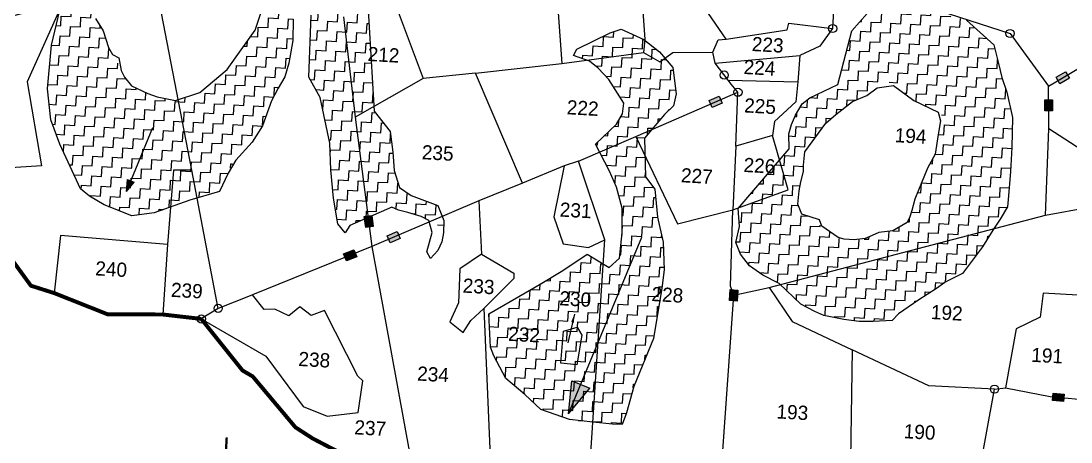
# Model space of a CAD drawing. Header units: metres. Extents: x 284570 to 287176, y 2012665 to 2015723.
# Drawn here: x 285456 to 286135, y 2013858 to 2014130 of the extents above; entities that cross this region are included whole.
import ezdxf
from ezdxf.enums import TextEntityAlignment as Align

# ---------------------------------------------------------------- set-up
doc = ezdxf.new("R2010")
doc.units = ezdxf.units.M
doc.header["$MEASUREMENT"] = 0
for name, color, linetype in [('POLY_HATCH', 12, 'Continuous'), ('POLY_PARCEL', 6, 'Continuous'), ('SYM_ARROW', 1, 'Continuous'), ('SYM_STONE', 1, 'Continuous'), ('TEXT_MAPOUT', 7, 'Continuous'), ('TEXT_PARCEL', 7, 'Continuous'), ('V_BOUND_LINE', 7, 'Continuous')]:
    doc.layers.add(name, color=color, linetype=linetype)
doc.styles.get("Standard").update_dxf_attribs({"font": 'arial.ttf'})
doc.styles.add('TEXT_MAP', font='')
doc.styles.get('TEXT_MAP').set_extended_font_data('Kruti Dev 050')
doc.dimstyles.get("Standard").update_dxf_attribs({"dimtxt": 0.18, "dimasz": 0.18, "dimexe": 0.18, "dimexo": 0.0625, "dimgap": 0.09, "dimtad": 0, "dimtih": 1, "dimtoh": 1, "dimdec": 4, "dimzin": 0, "dimdsep": 46, "dimtxsty": 'Standard', "dimcen": 0.09, "dimadec": 0, "dimazin": 0, "dimtfac": 1, "dimtdec": 4, "dimtofl": 0, "dimtmove": 0, "dimatfit": 3, "dimfxl": 0, "dimtolj": 1, "dimtzin": 0, "dimarcsym": 0})
pattern_1 = [(0, (284403.845, 2012089.4384), (6.487765, 6.487765), [6.487765, -6.487765]), (90, (284410.333, 2012089.4384), (-6.487765, 6.487765), [6.487765, -6.487765])]

# ---------------------------------------------------------------- blocks, each defined once
blk = doc.blocks.new('STONE')
blk.add_circle((0, 0), 0.851)
blk = doc.blocks.new('STONESQUAREFILLED')
blk.add_hatch(color=256).paths.add_polyline_path([(0.7, -0.48), (0.7, 0.48), (-0.7, 0.48), (-0.7, -0.48)])
blk.add_lwpolyline([(-0.7, 0.48), (0.7, 0.48), (0.7, -0.48), (-0.7, -0.48)], close=True)
blk = doc.blocks.new('ARROWASPECT')
h = blk.add_hatch(color=256)
h.paths.add_polyline_path([(2.85, -2.85), (3.72, -1.98), (0, 0)])
h.paths.add_polyline_path([(0, 0), (1.98, -3.72), (2.85, -2.85)])
for points in [[(0, 0), (17.15, -17.15)], [(0, 0), (1.98, -3.72)], [(0, 0), (3.72, -1.98)], [(3.72, -1.98), (1.98, -3.72)]]:
    blk.add_lwpolyline(points)
blk = doc.blocks.new('TEXTARROW')
blk.add_leader([(0.04, -0.01), (8.68, -0.01)], dimstyle='Standard', override={"dimtxt": 2.5, "dimasz": 2.5, "dimexe": 1.25, "dimexo": 0.625, "dimgap": 0.625, "dimtad": 1, "dimtih": 0, "dimtoh": 0, "dimzin": 8, "dimcen": 2.5, "dimtofl": 1})
blk = doc.blocks.new('6521')
at = {"layer": 'POLY_HATCH'}
h = blk.add_hatch(dxfattribs=at)
h.set_pattern_fill('ZIGZAG', color=256, scale=51.90212, style=0)
h.set_pattern_definition(pattern_1)
h.paths.add_polyline_path([(285555.11, 2014051.86), (285540.78, 2014053.77), (285523.13, 2014060.96), (285513.23, 2014079.1), (285510.54, 2014080.32), (285505.11, 2014094.99), (285499.46, 2014102.64), (285492.16, 2014129.88), (285492.6, 2014154.23), (285486.72, 2014137.26), (285479.43, 2014126.61), (285471.58, 2014083.48), (285470.68, 2014054.69), (285474.04, 2014034.52), (285480.77, 2014018.83), (285495.9, 2013990.26), (285502.07, 2013985.78), (285512.16, 2013980.74), (285530.66, 2013974.58), (285545.23, 2013977.38), (285568.22, 2013986.9), (285587.28, 2013993.62), (285595.18, 2014012.92), (285606.9, 2014027.24), (285613.07, 2014038.44), (285618.11, 2014055.25), (285626.26, 2014072.7), (285628.2, 2014080.46), (285629.88, 2014095.58), (285629.32, 2014109.59), (285632.13, 2014121.91), (285641.09, 2014112.95), (285641.66, 2014072.05), (285650.06, 2014059.17), (285657.91, 2014029.48), (285659.59, 2014012.11), (285662.4, 2013993.62), (285666.32, 2013976.82), (285669.1, 2013973.73), (285701.08, 2013989.7), (285705.56, 2013988.02), (285718.37, 2013985.69), (285735.84, 2013977.94), (285735.59, 2013982.87), (285731.15, 2013992.54), (285706.3, 2014000.44), (285701.31, 2014013.9), (285699.7, 2014025.99), (285697.28, 2014039.29), (285685.98, 2014052.19), (285677.31, 2014125.62), (285679.33, 2014130.45), (285680.94, 2014135.69), (285680.94, 2014140.93), (285678.93, 2014149.4), (285649.08, 2014182.04), (285641.82, 2014182.04), (285631.34, 2014172.37), (285625.29, 2014161.08), (285620.05, 2014147.78), (285610.41, 2014121.66), (285604.72, 2014101.03), (285587.78, 2014074.03), (285570.84, 2014057.91)])
h = blk.add_hatch(dxfattribs=at)
h.set_pattern_fill('ZIGZAG', color=256, scale=51.90212, style=0)
h.set_pattern_definition(pattern_1)
h.paths.add_polyline_path([(285958.16, 2013953.91), (285973.08, 2013941.13), (285982.56, 2013936.96), (285988.64, 2013934.68), (286001.92, 2013932.79), (286012.16, 2013932.03), (286021.27, 2013932.41), (286033.79, 2013933.92), (286037.58, 2013938.47), (286050.48, 2013948.33), (286055.8, 2013952.13), (286062.25, 2013957.05), (286067.18, 2013960.85), (286078.18, 2013967.29), (286090.32, 2013985.49), (286096.4, 2013996.87), (286100.95, 2014004.45), (286105.12, 2014012.8), (286105.5, 2014020), (286105.88, 2014035.93), (286105.88, 2014051.85), (286105.5, 2014061.71), (286105.12, 2014071.57), (286100.57, 2014087.88), (286096.78, 2014097.36), (286094.12, 2014106.46), (286090.32, 2014118.59), (286071.35, 2014133.76), (286049.98, 2014138.35), (286031.39, 2014140.25), (286010.9, 2014138.35), (286005.97, 2014134.56), (285996.48, 2014122.43), (285989.27, 2014086.78), (285971.44, 2014076.92), (285966.51, 2014072.75), (285962.71, 2014065.17), (285960.44, 2014058.72), (285958.92, 2014052.66), (285959.68, 2014042.8), (285928.56, 2014001.69), (285930.08, 2013989.93), (285928.18, 2013979.32), (285931.6, 2013971.73), (285938.05, 2013964.53), (285947.16, 2013958.84)])
h.paths.add_polyline_path([(285973.92, 2013999.38), (285967.14, 2014001.13), (285967.91, 2014018.75), (285970.04, 2014028.34), (285969.01, 2014039.66), (285984.23, 2014062.92), (285999.64, 2014076.12), (286008.75, 2014080.67), (286021.42, 2014091.1), (286039.86, 2014079.15), (286058.65, 2014071.29), (286056.93, 2014057.54), (286055.8, 2014044.65), (286051.24, 2014035.17), (286044.03, 2014014.31), (286041.09, 2013999.58), (286030.75, 2013992.7), (286022.22, 2013991.28), (286010.64, 2013985.49), (285996.31, 2013985.49)], flags=16)
h = blk.add_hatch(dxfattribs=at)
h.set_pattern_fill('ZIGZAG', color=256, scale=51.90212, style=0)
h.set_pattern_definition(pattern_1)
h.paths.add_polyline_path([(285845.87, 2013958.2), (285830.99, 2013966.1), (285815.64, 2013954.48), (285801.22, 2013944.72), (285768.66, 2013923.34), (285771.08, 2013901.51), (285773.4, 2013895.94), (285782.24, 2013881.53), (285795.26, 2013871.77), (285806.43, 2013862.47), (285825.5, 2013856.89), (285840.85, 2013855.96), (285853.87, 2013855.5), (285860.38, 2013855.5), (285862.71, 2013863.4), (285866.43, 2013881.06), (285877.59, 2013913.13), (285881.31, 2013946.6), (285882.24, 2013958.69), (285880.38, 2013976.81), (285875.73, 2013993.08), (285872.94, 2014011.21), (285866.43, 2014019.11), (285864.48, 2014044.48), (285875.82, 2014059.94), (285882.15, 2014066.8), (285883.55, 2014074.7), (285880.29, 2014091.9), (285870.99, 2014101.66), (285860.29, 2014109.09), (285844.94, 2014115.14), (285837.97, 2014112.35), (285816.57, 2014100.26), (285814.71, 2014096.08), (285827.75, 2014092.11), (285838.9, 2014081.67), (285851.45, 2014063.88), (285845.41, 2014052.56), (285832.38, 2014038.62), (285846.4, 2014015.07), (285852.38, 2013997.71), (285853.31, 2013981.44), (285852.38, 2013964.71)])
for points in [[(285499.46, 2014102.64), (285505.11, 2014094.99), (285509.14, 2014084.1), (285511.96, 2014079.67), (285516.4, 2014077.66), (285518.41, 2014069.6), (285520.83, 2014065.16), (285525.67, 2014059.92), (285536.56, 2014055.49), (285543.02, 2014053.47), (285555.11, 2014051.86), (285570.84, 2014057.91), (285587.78, 2014074.03), (285604.72, 2014101.03), (285611.17, 2014124.41)], [(285677.31, 2014125.62), (285685.98, 2014052.19), (285697.28, 2014039.29), (285699.7, 2014025.99), (285701.31, 2014013.9), (285705.34, 2014003.02), (285713.41, 2013998.18), (285731.15, 2013992.54), (285735.59, 2013982.87), (285735.99, 2013974.81), (285735.19, 2013968.76), (285732.77, 2013963.12), (285728.33, 2013957.48), (285725.74, 2013961.69), (285728.55, 2013974.58), (285725.74, 2013982.42), (285720.7, 2013984.66), (285711.73, 2013986.9), (285705.56, 2013988.02), (285701.08, 2013989.7), (285674.17, 2013976.26), (285671.37, 2013971.21), (285666.32, 2013976.82), (285662.4, 2013993.62), (285659.59, 2014012.11), (285657.91, 2014029.48), (285650.06, 2014059.17), (285641.66, 2014072.05), (285641.09, 2014112.95)], [(285629.32, 2014109.59), (285629.88, 2014095.58), (285628.2, 2014080.46), (285625.96, 2014071.49), (285622.03, 2014063.65), (285618.11, 2014055.25), (285613.07, 2014038.44), (285606.9, 2014027.24), (285596.81, 2014014.91), (285592.32, 2014005.95), (285587.28, 2013993.62), (285568.22, 2013986.9), (285545.23, 2013977.38), (285530.66, 2013974.58), (285512.16, 2013980.74), (285502.07, 2013985.78), (285495.9, 2013990.26), (285480.77, 2014018.83), (285474.04, 2014034.52), (285470.68, 2014054.69), (285471.58, 2014083.48), (285479.43, 2014126.61)], [(286071.35, 2014133.76), (286090.32, 2014118.59), (286094.12, 2014106.46), (286096.78, 2014097.36), (286100.57, 2014087.88), (286105.12, 2014071.57), (286105.5, 2014061.71), (286105.88, 2014051.85), (286105.88, 2014035.93), (286105.5, 2014020), (286105.12, 2014012.8), (286100.95, 2014004.45), (286096.4, 2013996.87), (286090.32, 2013985.49), (286078.18, 2013967.29), (286067.18, 2013960.85), (286062.25, 2013957.05), (286055.8, 2013952.13), (286050.48, 2013948.33), (286037.58, 2013938.47), (286033.79, 2013933.92), (286021.27, 2013932.41), (286012.16, 2013932.03), (286001.92, 2013932.79), (285988.64, 2013934.68), (285982.56, 2013936.96), (285973.08, 2013941.13), (285958.16, 2013953.91), (285947.16, 2013958.84), (285938.05, 2013964.53), (285931.6, 2013971.73), (285928.18, 2013979.32), (285930.08, 2013989.93), (285928.56, 2014001.69), (285959.68, 2014042.8), (285958.92, 2014052.66), (285960.44, 2014058.72), (285962.71, 2014065.17), (285966.51, 2014072.75), (285971.44, 2014076.92), (285989.27, 2014086.78), (285996.48, 2014122.43), (286005.97, 2014134.56)], [(285768.66, 2013923.34), (285801.22, 2013944.72), (285815.64, 2013954.48), (285830.99, 2013966.1), (285845.87, 2013958.2), (285852.38, 2013964.71), (285853.31, 2013981.44), (285852.38, 2013997.71), (285847.73, 2014011.19), (285842.62, 2014021.42), (285832.38, 2014038.62), (285845.41, 2014052.56), (285849.13, 2014059.53), (285849.59, 2014066.51), (285838.9, 2014081.67), (285831.46, 2014088.64), (285825.41, 2014092.83), (285814.71, 2014096.08), (285816.57, 2014100.26), (285837.97, 2014112.35), (285844.94, 2014115.14), (285860.29, 2014109.09), (285870.99, 2014101.66), (285880.29, 2014091.9), (285883.55, 2014074.7), (285882.15, 2014066.8), (285876.57, 2014060.75), (285869.6, 2014051.46), (285864.48, 2014044.48), (285866.43, 2014019.11), (285872.94, 2014011.21), (285875.73, 2013993.08), (285880.38, 2013976.81), (285882.24, 2013958.69), (285881.31, 2013946.6), (285877.59, 2013913.13), (285866.43, 2013881.06), (285862.71, 2013863.4), (285860.38, 2013855.5), (285853.87, 2013855.5), (285840.85, 2013855.96), (285825.5, 2013856.89), (285806.43, 2013862.47), (285795.26, 2013871.77), (285782.24, 2013881.53), (285773.4, 2013895.94), (285771.08, 2013901.51), (285768.66, 2013923.34)], [(285969.66, 2014032.51), (285970.04, 2014041.24), (285982.94, 2014060.95), (285989.01, 2014067.02), (285999.64, 2014076.12), (286008.75, 2014080.67), (286015.2, 2014085.98), (286025.82, 2014088.25), (286039.86, 2014079.15), (286056.18, 2014072.33), (286058.07, 2014066.64), (286056.93, 2014057.54), (286055.8, 2014044.65), (286051.24, 2014035.17), (286044.03, 2014014.31), (286042.52, 2014006.73), (286041.38, 2014002.56), (286039.86, 2013998.77), (286030.75, 2013992.7), (286021.65, 2013991.18), (286017.47, 2013988.91), (286012.92, 2013986.63), (286005.71, 2013985.49), (285999.26, 2013985.49), (285995.09, 2013986.25), (285984.08, 2013993.08), (285982.18, 2013997.25), (285970.42, 2014000.28), (285967.39, 2014006.73), (285967.77, 2014015.45), (285968.52, 2014021.52), (285970.04, 2014028.34), (285969.66, 2014032.51)]]:
    blk.add_lwpolyline(points, dxfattribs=at)
at = {"layer": 'POLY_PARCEL'}
for points in [[(285568.34, 2014006.7), (285537.79, 2014128), (285489.54, 2014333.91)], [(285914.24, 2014112.31), (285876.11, 2014161.78), (285870.12, 2014178.66), (285895.95, 2014242.87)], [(285855, 2014155.68), (285860.97, 2014109.27), (285860.55, 2014100.67)], [(285983.61, 2014156.19), (285983.85, 2014123.32)], [(285799.87, 2014147.99), (285807.32, 2014090.29)], [(286039.04, 2014142.66), (286100.46, 2014126.6), (286127.69, 2014093.44)], [(285914.24, 2014112.31), (285953.93, 2014120.81), (285954.87, 2014125.21), (285983.85, 2014123.32)], [(285696.49, 2014121.7), (285716.92, 2014075.49)], [(285983.85, 2014123.32), (285975.98, 2014111.36), (285963.38, 2014104.44)], [(285421.56, 2014093.69), (285477.61, 2014112.03), (285456.93, 2014058.68), (285469.61, 2014004), (285422.23, 2013998.33), (285421.56, 2014093.69)], [(285662.33, 2014113.02), (285673.67, 2014047.55)], [(285906.05, 2014103.49), (285909.2, 2014111.68), (285914.24, 2014112.31)], [(286127.69, 2014093.44), (286162.34, 2014116.73)], [(285860.55, 2014100.67), (285871.58, 2014095.01), (285879.77, 2014101.62), (285906.05, 2014103.49)], [(285907.94, 2014096.25), (285906.05, 2014103.49)], [(285907.94, 2014096.25), (285963.38, 2014104.44)], [(285963.38, 2014104.44), (285963.06, 2014087.13)], [(285807.32, 2014090.29), (285860.55, 2014100.67)], [(285917.1, 2014085.57), (285907.94, 2014096.25)], [(285750.94, 2014080.84), (285807.32, 2014090.29)], [(286129.47, 2014065.42), (286127.69, 2014093.44)], [(285917.1, 2014085.57), (285963.06, 2014087.13)], [(285924.01, 2014078), (285919.28, 2014083.03), (285917.1, 2014085.57)], [(285963.06, 2014087.13), (285962.43, 2014073.91), (285949.2, 2014060.05), (285948.26, 2014050.76)], [(285716.92, 2014075.49), (285673.67, 2014047.55)], [(285750.94, 2014080.84), (285716.92, 2014075.49)], [(285785.98, 2014010.42), (285750.94, 2014080.84)], [(285858.73, 2014045.17), (285924.01, 2014078)], [(285924.63, 2014042.58), (285924.01, 2014078)], [(286184.71, 2014075.18), (286155.1, 2014050.94), (286129.47, 2014065.42)], [(286130.53, 2014008.59), (286129.47, 2014065.42)], [(285948.26, 2014050.76), (285924.63, 2014042.58)], [(285924.95, 2014000.71), (285960.54, 2014015.82), (285948.26, 2014050.76)], [(285673.67, 2014047.55), (285689.46, 2013963.21)], [(285821.89, 2014026.79), (285858.73, 2014045.17)], [(285858.73, 2014045.17), (285889.28, 2013989.45), (285924.95, 2014000.71)], [(285924.63, 2014042.58), (285924.95, 2014000.71)], [(285812.75, 2014023.33), (285785.98, 2014010.42)], [(285812.75, 2014023.33), (285807.71, 2013989.33), (285814.96, 2013972.02), (285831.65, 2013970.45), (285842.05, 2013976.11)], [(285821.89, 2014026.79), (285812.75, 2014023.33)], [(285842.05, 2013976.11), (285821.89, 2014026.79)], [(286130.53, 2014008.59), (286187.22, 2014022.44), (286193.31, 2014022.54)], [(285568.34, 2014006.7), (285556.37, 2014006.07), (285555.11, 2013956.97)], [(285590.76, 2013916.92), (285568.34, 2014006.7)], [(285785.98, 2014010.42), (285757.84, 2013997.22)], [(285951.79, 2013950.96), (286130.53, 2014008.59)], [(285928.75, 2013944.55), (285926.21, 2013950.35), (285924.95, 2014000.71)], [(285757.84, 2013997.22), (285689.46, 2013963.21)], [(285757.84, 2013997.22), (285761.62, 2013962.28)], [(285840.79, 2013828.96), (285842.05, 2013976.11)], [(285555.11, 2013956.97), (285484.56, 2013958.86), (285482.62, 2013920.88)], [(285689.46, 2013963.21), (285612.78, 2013927.09)], [(285689.46, 2013963.21), (285728.07, 2013803.21)], [(285761.62, 2013962.28), (285748.05, 2013951.88), (285748.36, 2013929.53), (285743.32, 2013916.62), (285752.46, 2013910.01), (285757.18, 2013918.2), (285765.08, 2013926.71)], [(285761.62, 2013962.28), (285783.67, 2013950.95), (285783.67, 2013947.49), (285765.08, 2013926.71)], [(285555.11, 2013956.97), (285554.73, 2013910.85)], [(286166.15, 2013957.25), (286131.89, 2013957.38), (286130.82, 2013941.44), (286115.39, 2013932.95), (286110.63, 2013893.77)], [(285927.24, 2013832.72), (285928.75, 2013944.55)], [(285928.75, 2013944.55), (285951.79, 2013950.96)], [(285951.79, 2013950.96), (285968.17, 2013929.55), (286008.61, 2013913.11)], [(285580.08, 2013909.37), (285623.83, 2013887.33), (285650.29, 2013855.54), (285666.35, 2013850.18), (285686.51, 2013853.65), (285688.4, 2013874.74), (285684.94, 2013877.57), (285660.68, 2013919.44), (285652.18, 2013915.66), (285644.3, 2013921.01), (285637.37, 2013914.71), (285627.92, 2013918.49), (285621, 2013917.86), (285612.78, 2013927.09)], [(285612.78, 2013927.09), (285611.23, 2013926.36), (285590.76, 2013916.92)], [(285765.08, 2013926.71), (285778.45, 2013793.72)], [(285590.76, 2013916.92), (285580.08, 2013909.37)], [(285817.66, 2013893.64), (285818.29, 2013914.73), (285827.11, 2013917.88), (285830.57, 2013912.85), (285828.37, 2013893.01), (285817.66, 2013893.64)], [(286103.39, 2013892.51), (286060.26, 2013892.34), (286008.61, 2013913.11)], [(286008.61, 2013913.11), (286011.97, 2013826.74)], [(286066.53, 2013828.29), (286095.51, 2013829.55), (286103.39, 2013892.51)], [(286103.39, 2013892.51), (286110.63, 2013893.77)], [(286110.63, 2013893.77), (286140.24, 2013889.67), (286159.21, 2013889.11)]]:
    blk.add_lwpolyline(points, dxfattribs=at)
at = {"layer": 'V_BOUND_LINE', "const_width": 2.6}
for points in [[(285409.5, 2013993.76), (285422.44, 2013979.34), (285467, 2013924.89), (285482.62, 2013920.88)], [(285482.62, 2013920.88), (285518.41, 2013908.95), (285554.73, 2013910.85)], [(285554.73, 2013910.85), (285580.08, 2013909.37)], [(285580.08, 2013909.37), (285609.01, 2013877.08), (285615.97, 2013873.49), (285645.86, 2013841.7), (285657.69, 2013834.95), (285728.07, 2013803.21)]]:
    blk.add_lwpolyline(points, dxfattribs=at)
at = {"layer": 'SYM_ARROW'}
for name, p, xscale, yscale, zscale, rotation in [('ARROWASPECT', (285526.23, 2013990.35), 1.873925563357979, 1.873925563357979, 1.873925563357979, 115.6723110355167), ('ARROWASPECT', (285824.67, 2013860.6), 5.190211988408474, 5.190211988408474, 5.190211988408474, 115.6723110355167), ('TEXTARROW', (285824.89, 2013926.39), 2.238028590024979, 2.238028590024979, 2.238028590024979, 260.2290608582605)]:
    blk.add_blockref(name, p, dxfattribs=dict(at, xscale=xscale, yscale=yscale, zscale=zscale, rotation=rotation))
at = {"layer": 'SYM_STONE', "xscale": 3.163576693962201, "yscale": 3.163576693962201, "zscale": 3.163576693962201}
for p in [(285983.85, 2014123.32), (286100.46, 2014126.6), (285914.37, 2014088.76), (285924.01, 2014078), (285590.76, 2013916.92), (285580.08, 2013909.37), (286103.39, 2013892.51)]:
    blk.add_blockref('STONE', p, dxfattribs=at)
at = {"layer": 'SYM_STONE'}
for p, xscale, yscale, zscale, rotation in [((286136.71, 2014099.5), 5.190211988408474, 5.190211988408474, 5.190211988408474, 33.91234353781404), ((286128.49, 2014080.92), 5.190211988408475, 5.190211988408475, 5.190211988408475, 273.6162535836137), ((285909.71, 2014070.81), 5.190211988408474, 5.190211988408474, 5.190211988408474, 26.69867968843458), ((285686.42, 2013979.45), 5.190211988408474, 5.190211988408474, 5.190211988408474, 100.6029758732127), ((285703.32, 2013970.11), 5.190211988408474, 5.190211988408474, 5.190211988408474, 26.44723643933233), ((285675.45, 2013956.61), 5.190211988408474, 5.190211988408474, 5.190211988408474, 205.2219334930854), ((285928.75, 2013944.55), 5.190211988408473, 5.190211988408473, 5.190211988408473, 269.2261182639887), ((286145.71, 2013889.51), 5.190211988408475, 5.190211988408475, 5.190211988408475, 358.2816125863559)]:
    blk.add_blockref('STONESQUAREFILLED', p, dxfattribs=dict(at, xscale=xscale, yscale=yscale, zscale=zscale, rotation=rotation))
at = {"layer": 'TEXT_MAPOUT', "style": 'TEXT_MAP'}
blk.add_text('l', height=12.98, dxfattribs=at).set_placement((285599.22, 2013818.81))
at = {"layer": 'TEXT_PARCEL', "style": 'TEXT_MAP'}
for s, p in [('223', (285941.83, 2014105.59)), ('224', (285937.33, 2014090.21)), ('212', (285689.99, 2014084.86)), ('225', (285939.08, 2014064.99)), ('222', (285822.72, 2014057.25)), ('194', (286039.01, 2014051.03)), ('226', (285940.88, 2014025.9)), ('235', (285729.2, 2014022.4)), ('227', (285900.16, 2014016.82)), ('231', (285821.88, 2013989.81)), ('233', (285760.97, 2013936.31)), ('228', (285885.19, 2013937.74)), ('192', (286069.28, 2013936.24)), ('240', (285519.11, 2013934.06)), ('230', (285824.89, 2013931.59)), ('239', (285569.58, 2013922.78)), ('191', (286136.77, 2013911.86)), ('232', (285792.58, 2013906.35)), ('238', (285655.82, 2013882.09)), ('234', (285734.3, 2013876.89)), ('193', (285971.59, 2013865.27)), ('190', (286055.84, 2013856.99)), ('237', (285695.06, 2013839.28))]:
    blk.add_text(s, height=9.342, dxfattribs=at).set_placement(p, align=Align.CENTER)

msp = doc.modelspace()

# ---------------------------------------------------------------- block references
at = {"xscale": 0.9841379008877693, "yscale": 0.9841379008877693, "zscale": 0.9841379008877693, "rotation": 356.7827634630937}
msp.add_blockref('6521', (-106266.34, 50869.73), dxfattribs=at)

doc.saveas('drawing.dxf')
